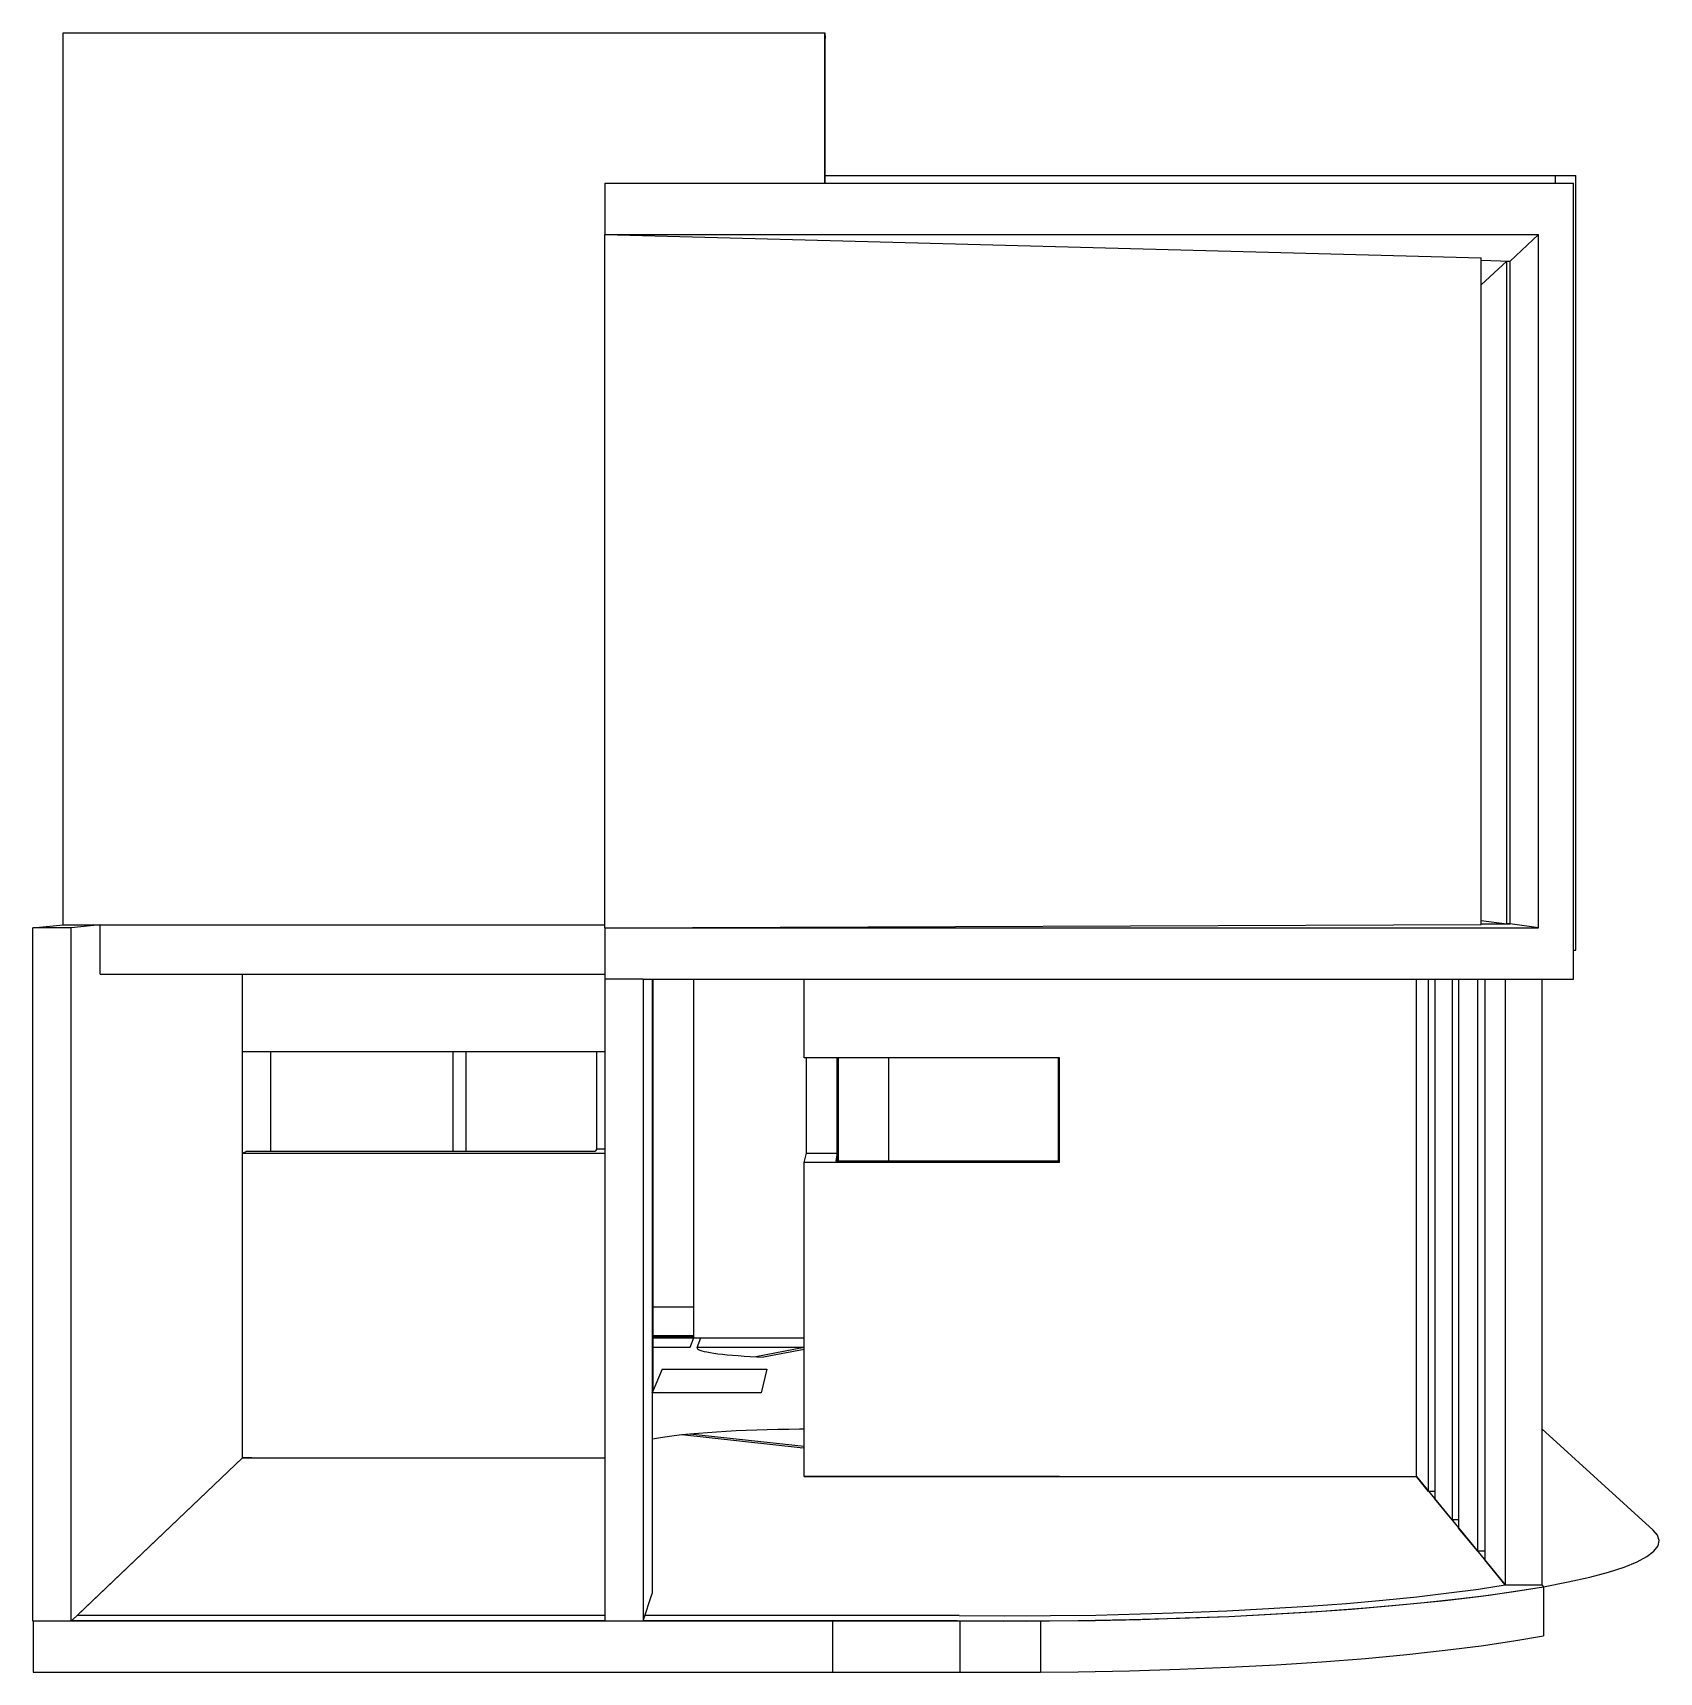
# Model space of a CAD drawing. Header units: metres. Extents: x -7.3 to 6.5, y -7.1 to 6.8.
import ezdxf

# ---------------------------------------------------------------- set-up
doc = ezdxf.new("R2010")
doc.units = ezdxf.units.M
doc.linetypes.add('DASHED', pattern=[19.05, 12.7, -6.35])

msp = doc.modelspace()

# ---------------------------------------------------------------- linework, layer by layer
for p, q in [((-7.033, -0.735), (-7.033, 6.823)), ((-7.033, 6.823), (-0.577, 6.823)), ((-0.577, 5.548), (-0.577, 6.823)), ((-0.577, 6.823), (-0.574, 6.779)), ((-0.574, 5.614), (-0.574, 6.779)), ((-0.574, 5.614), (5.614, 5.614)), ((-0.574, 5.548), (-0.574, 5.614)), ((5.614, 5.614), (5.787, 5.614)), ((5.614, 5.548), (5.614, 5.614)), ((5.787, -0.95), (5.787, 5.614)), ((-2.443, 5.548), (-2.443, 5.113)), ((-2.443, 5.548), (-0.577, 5.548)), ((-0.577, 5.548), (-0.574, 5.548)), ((-0.574, 5.548), (5.614, 5.548)), ((5.614, 5.548), (5.766, 5.548)), ((5.766, -0.95), (5.766, 5.548)), ((-2.443, 5.113), (4.985, 4.915)), ((-2.443, 5.113), (5.469, 5.113)), ((-2.443, -0.735), (-2.443, 5.113)), ((5.469, 5.113), (5.229, 4.889)), ((5.469, -0.762), (5.469, 5.113)), ((4.985, 4.896), (4.985, 4.915)), ((4.985, 4.896), (5.229, 4.889)), ((4.985, 4.686), (4.985, 4.896)), ((4.985, 4.686), (5.201, 4.889)), ((5.201, 4.889), (5.229, 4.888)), ((5.201, -0.728), (5.201, 4.889)), ((5.229, 4.888), (5.229, 4.889)), ((5.229, -0.728), (5.229, 4.888)), ((4.985, -0.698), (4.985, 4.686)), ((-7.289, -0.762), (-7.033, -0.735)), ((-7.289, -6.636), (-7.289, -0.762)), ((-6.963, -0.762), (-7.289, -0.762)), ((-7.033, -0.735), (-6.718, -0.735)), ((-6.718, -0.735), (-6.963, -0.762)), ((-6.963, -6.636), (-6.963, -0.762)), ((-6.718, -1.155), (-6.718, -0.735)), ((-6.718, -0.735), (-2.443, -0.735)), ((-2.443, -0.762), (4.985, -0.732)), ((-2.443, -0.762), (-2.443, -0.735)), ((-2.443, -0.762), (5.469, -0.762)), ((-2.443, -0.762), (-2.443, -1.155)), ((4.985, -0.698), (5.201, -0.728)), ((4.985, -0.729), (4.985, -0.698)), ((4.985, -0.729), (5.229, -0.728)), ((4.985, -0.732), (4.985, -0.729)), ((5.229, -0.728), (5.201, -0.728)), ((5.469, -0.762), (5.229, -0.728)), ((5.229, -0.728), (5.229, -0.728)), ((5.766, -0.95), (5.787, -0.95)), ((5.766, -1.197), (5.766, -0.95)), ((-6.718, -1.155), (-5.512, -1.155)), ((-5.512, -1.809), (-5.512, -1.155)), ((-5.512, -1.155), (-2.443, -1.155)), ((-2.443, -1.155), (-2.443, -1.197)), ((-2.443, -1.197), (-2.443, -1.197)), ((-2.117, -1.197), (-2.443, -1.197)), ((-2.443, -1.197), (-2.443, -1.809)), ((-2.117, -1.197), (-2.117, -6.636)), ((-2.117, -1.197), (-2.042, -1.197)), ((-2.042, -1.197), (-2.042, -4.701)), ((-2.042, -1.197), (-2.033, -1.197)), ((-2.033, -3.972), (-2.033, -1.197)), ((-2.033, -1.197), (-1.687, -1.197)), ((-1.687, -3.972), (-1.687, -1.197)), ((-1.687, -1.197), (-0.754, -1.197)), ((-0.754, -1.863), (-0.754, -1.197)), ((-0.754, -1.197), (4.436, -1.197)), ((4.436, -5.412), (4.436, -1.197)), ((4.436, -1.197), (4.539, -1.197)), ((4.539, -5.538), (4.539, -1.197)), ((4.539, -1.197), (4.591, -1.197)), ((4.591, -1.197), (4.591, -5.538)), ((4.591, -1.197), (4.737, -1.197)), ((4.737, -1.197), (4.737, -5.779)), ((4.737, -1.197), (4.793, -1.197)), ((4.793, -1.197), (4.793, -5.779)), ((4.793, -1.197), (4.952, -1.197)), ((4.952, -1.197), (4.952, -6.042)), ((4.952, -1.197), (5.014, -1.197)), ((5.014, -1.197), (5.014, -6.042)), ((5.014, -1.197), (5.188, -1.197)), ((5.188, -1.197), (5.188, -6.329)), ((5.188, -1.197), (5.499, -1.197)), ((5.499, -1.197), (5.499, -6.329)), ((5.499, -1.197), (5.766, -1.197)), ((-5.512, -2.67), (-5.512, -1.809)), ((-5.512, -1.809), (-5.272, -1.809)), ((-5.272, -2.656), (-5.272, -1.809)), ((-5.272, -1.809), (-3.726, -1.809)), ((-3.726, -2.656), (-3.726, -1.809)), ((-3.726, -1.809), (-3.617, -1.809)), ((-3.617, -2.656), (-3.617, -1.809)), ((-3.617, -1.809), (-2.509, -1.809)), ((-2.509, -2.636), (-2.509, -1.809)), ((-2.509, -1.809), (-2.443, -1.809)), ((-2.443, -1.809), (-2.443, -2.636)), ((-0.732, -1.863), (-0.754, -1.863)), ((-0.732, -2.67), (-0.732, -1.863)), ((-0.474, -1.863), (-0.732, -1.863)), ((-0.474, -2.67), (-0.474, -1.863)), ((-0.461, -1.863), (-0.474, -1.863)), ((-0.461, -2.735), (-0.461, -1.863)), ((-0.036, -1.863), (-0.461, -1.863)), ((-0.036, -2.735), (-0.036, -1.863)), ((-0.036, -2.735), (-0.036, -1.863)), ((-0.036, -1.863), (-0.036, -1.863)), ((1.403, -1.863), (-0.036, -1.863)), ((1.403, -2.735), (1.403, -1.863)), ((1.411, -1.863), (1.403, -1.863)), ((1.411, -2.75), (1.411, -1.863)), ((-2.509, -2.636), (-2.527, -2.656)), ((-2.443, -2.636), (-2.509, -2.636)), ((-2.443, -2.636), (-2.443, -2.67)), ((-5.512, -2.67), (-5.482, -2.656)), ((-5.512, -2.67), (-2.443, -2.67)), ((-5.512, -5.253), (-5.512, -2.67)), ((-5.272, -2.656), (-5.482, -2.656)), ((-3.726, -2.656), (-5.272, -2.656)), ((-3.617, -2.656), (-3.726, -2.656)), ((-2.527, -2.656), (-3.617, -2.656)), ((-2.443, -2.67), (-2.443, -5.253)), ((-0.754, -2.75), (-0.732, -2.67)), ((1.411, -2.75), (-0.754, -2.75)), ((-0.754, -4.235), (-0.754, -2.75)), ((-0.732, -2.67), (-0.474, -2.67)), ((-0.474, -2.67), (-0.485, -2.735)), ((-0.485, -2.735), (-0.474, -2.735)), ((-0.474, -2.735), (-0.474, -2.67)), ((-0.474, -2.735), (-0.461, -2.735)), ((-0.461, -2.735), (-0.036, -2.735)), ((-0.036, -2.735), (1.403, -2.735)), ((-0.036, -2.735), (-0.036, -2.735)), ((1.411, -2.75), (1.403, -2.735)), ((-2.033, -3.972), (-1.687, -3.972)), ((-2.033, -4.68), (-2.033, -3.972)), ((-2.033, -3.972), (-1.687, -3.972)), ((-1.687, -4.235), (-1.687, -3.972)), ((-2.033, -4.217), (-1.694, -4.217)), ((-2.033, -4.226), (-1.697, -4.226)), ((-2.033, -4.235), (-1.687, -4.235)), ((-1.687, -4.235), (-2.033, -4.235)), ((-1.719, -4.316), (-1.687, -4.235)), ((-1.694, -4.217), (-1.687, -4.217)), ((-1.694, -4.217), (-1.687, -4.235)), ((-1.687, -4.235), (-0.754, -4.235)), ((-1.687, -4.235), (-0.754, -4.235)), ((-1.66, -4.317), (-1.629, -4.236)), ((-1.629, -4.236), (-0.754, -4.236)), ((-0.754, -5.412), (-0.754, -4.235)), ((-2.033, -4.316), (-1.719, -4.316)), ((-0.754, -4.317), (-1.66, -4.317)), ((-1.66, -4.317), (-1.66, -4.323)), ((-1.66, -4.323), (-1.656, -4.329)), ((-1.656, -4.329), (-1.648, -4.334)), ((-1.648, -4.334), (-1.636, -4.34)), ((-1.636, -4.34), (-1.62, -4.345)), ((-1.62, -4.345), (-1.6, -4.351)), ((-1.6, -4.351), (-1.577, -4.356)), ((-1.577, -4.356), (-1.549, -4.361)), ((-1.549, -4.361), (-1.518, -4.366)), ((-1.518, -4.366), (-1.483, -4.371)), ((-1.483, -4.371), (-1.445, -4.375)), ((-1.445, -4.375), (-1.404, -4.38)), ((-1.404, -4.38), (-1.359, -4.384)), ((-1.359, -4.384), (-1.312, -4.387)), ((-1.312, -4.387), (-1.262, -4.391)), ((-1.262, -4.391), (-1.209, -4.394)), ((-1.209, -4.394), (-1.154, -4.397)), ((-0.754, -4.319), (-1.162, -4.397)), ((-1.154, -4.397), (-1.097, -4.4)), ((-0.754, -4.334), (-1.097, -4.4)), ((-1.955, -4.501), (-2.042, -4.701)), ((-1.955, -4.501), (-1.07, -4.501)), ((-1.07, -4.501), (-1.118, -4.703)), ((-2.042, -4.701), (-2.033, -4.68)), ((-2.033, -4.68), (-2.042, -4.701)), ((-2.042, -4.701), (-2.042, -6.403)), ((-1.118, -4.703), (-2.042, -4.703)), ((-2.021, -5.091), (-2.042, -5.095)), ((-1.97, -5.083), (-2.021, -5.091)), ((-1.914, -5.074), (-1.97, -5.083)), ((-1.854, -5.067), (-1.914, -5.074)), ((-1.789, -5.059), (-1.854, -5.067)), ((-1.721, -5.052), (-1.789, -5.059)), ((-0.787, -5.168), (-1.789, -5.059)), ((-1.649, -5.046), (-1.721, -5.052)), ((-0.754, -5.157), (-1.721, -5.052)), ((-1.573, -5.04), (-1.649, -5.046)), ((-1.495, -5.034), (-1.573, -5.04)), ((-1.413, -5.029), (-1.495, -5.034)), ((-1.329, -5.025), (-1.413, -5.029)), ((-1.243, -5.021), (-1.329, -5.025)), ((-1.155, -5.018), (-1.243, -5.021)), ((-1.066, -5.015), (-1.155, -5.018)), ((-0.975, -5.013), (-1.066, -5.015)), ((-0.883, -5.012), (-0.975, -5.013)), ((-0.791, -5.011), (-0.883, -5.012)), ((-0.754, -5.011), (-0.791, -5.011)), ((-6.961, -6.634), (-5.512, -5.253)), ((-5.512, -5.253), (-6.914, -6.59)), ((-5.512, -5.253), (-2.443, -5.253)), ((-5.434, -5.253), (-5.512, -5.253)), ((-5.434, -5.253), (-2.443, -5.253)), ((-2.443, -5.253), (-2.443, -6.634)), ((-0.787, -5.168), (-0.754, -5.165)), ((-0.754, -5.412), (4.436, -5.412)), ((1.411, -5.412), (-0.754, -5.412)), ((1.411, -5.412), (4.436, -5.412)), ((4.539, -5.538), (4.436, -5.412)), ((4.436, -5.412), (5.188, -6.329)), ((4.591, -5.538), (4.539, -5.538)), ((4.591, -5.538), (4.591, -5.601)), ((4.737, -5.779), (4.591, -5.601)), ((4.793, -5.779), (4.737, -5.779)), ((4.793, -5.779), (4.793, -5.848)), ((4.952, -6.042), (4.793, -5.848)), ((4.952, -6.042), (5.014, -6.042)), ((5.014, -6.042), (5.014, -6.117)), ((5.188, -6.329), (5.014, -6.117)), ((4.71, -6.398), (4.96, -6.365)), ((4.96, -6.365), (5.188, -6.329)), ((4.983, -6.424), (5.261, -6.386)), ((5.048, -6.416), (5.291, -6.381)), ((5.188, -6.329), (5.499, -6.329)), ((5.261, -6.386), (5.513, -6.345)), ((5.291, -6.381), (5.513, -6.345)), ((5.499, -6.329), (5.513, -6.345)), ((5.499, -6.329), (5.513, -6.345)), ((5.513, -6.345), (5.513, -6.761)), ((-2.116, -6.634), (-2.042, -6.403)), ((3.182, -6.531), (3.52, -6.51)), ((3.52, -6.51), (3.844, -6.486)), ((3.635, -6.552), (4.004, -6.525)), ((3.844, -6.486), (4.151, -6.459)), ((3.884, -6.534), (4.202, -6.508)), ((4.004, -6.525), (4.353, -6.494)), ((4.151, -6.459), (4.44, -6.43)), ((4.202, -6.508), (4.502, -6.48)), ((4.353, -6.494), (4.68, -6.461)), ((4.44, -6.43), (4.71, -6.398)), ((4.502, -6.48), (4.785, -6.449)), ((4.68, -6.461), (4.983, -6.424)), ((4.785, -6.449), (5.048, -6.416)), ((-7.287, -6.636), (-7.289, -6.636)), ((-7.287, -6.636), (-7.287, -7.07)), ((-6.963, -6.636), (-7.287, -6.636)), ((-6.961, -6.634), (-6.963, -6.636)), ((-6.961, -6.634), (-2.443, -6.634)), ((-2.443, -6.634), (-6.961, -6.634)), ((-2.443, -6.59), (-6.914, -6.59)), ((-2.443, -6.634), (-2.443, -6.636)), ((-2.117, -6.636), (-2.443, -6.636)), ((-2.116, -6.634), (-2.117, -6.636)), ((-2.116, -6.634), (-0.513, -6.634)), ((0.544, -6.634), (-2.116, -6.634)), ((0.561, -6.59), (-2.102, -6.59)), ((-0.513, -6.634), (0.565, -6.634)), ((-0.513, -6.634), (-0.513, -7.07)), ((0.544, -6.634), (0.935, -6.636)), ((0.561, -6.59), (0.948, -6.592)), ((0.565, -6.634), (1.251, -6.634)), ((0.565, -6.634), (0.565, -7.07)), ((0.935, -6.636), (1.327, -6.635)), ((0.948, -6.592), (1.334, -6.59)), ((1.131, -6.636), (1.251, -6.634)), ((1.251, -6.634), (1.57, -6.632)), ((1.251, -6.634), (1.251, -7.07)), ((1.327, -6.635), (1.715, -6.63)), ((1.334, -6.59), (1.718, -6.585)), ((1.57, -6.632), (2.004, -6.624)), ((1.715, -6.63), (2.1, -6.622)), ((1.718, -6.585), (2.096, -6.576)), ((2.004, -6.624), (2.43, -6.612)), ((2.096, -6.576), (2.468, -6.564)), ((2.1, -6.622), (2.477, -6.61)), ((2.43, -6.612), (2.846, -6.596)), ((2.468, -6.564), (2.83, -6.549)), ((2.477, -6.61), (2.846, -6.596)), ((2.83, -6.549), (3.182, -6.531)), ((2.846, -6.596), (3.248, -6.576)), ((2.846, -6.596), (3.205, -6.578)), ((3.205, -6.578), (3.552, -6.558)), ((3.248, -6.576), (3.635, -6.552)), ((3.552, -6.558), (3.884, -6.534)), ((4.983, -6.846), (5.261, -6.804)), ((5.261, -6.804), (5.513, -6.761)), ((4.004, -6.953), (4.353, -6.92)), ((4.353, -6.92), (4.68, -6.884)), ((4.68, -6.884), (4.983, -6.846)), ((-7.287, -7.07), (-0.513, -7.07)), ((-0.513, -7.07), (0.565, -7.07)), ((0.565, -7.07), (1.251, -7.07)), ((1.251, -7.07), (1.57, -7.067)), ((1.57, -7.067), (2.004, -7.058)), ((2.004, -7.058), (2.43, -7.045)), ((2.43, -7.045), (2.846, -7.028)), ((2.846, -7.028), (3.248, -7.007)), ((3.248, -7.007), (3.635, -6.982)), ((3.635, -6.982), (4.004, -6.953))]:
    msp.add_line(p, q)
at = {"linetype": 'DASHED'}
for p, q in [((6.442, -5.865), (5.499, -5.007)), ((6.479, -5.909), (6.442, -5.865)), ((6.493, -5.954), (6.479, -5.909)), ((6.483, -5.999), (6.493, -5.954)), ((6.306, -6.134), (6.389, -6.089)), ((6.389, -6.089), (6.448, -6.044)), ((6.448, -6.044), (6.483, -5.999)), ((5.904, -6.264), (6.063, -6.221)), ((6.063, -6.221), (6.197, -6.178)), ((6.197, -6.178), (6.306, -6.134)), ((5.513, -6.345), (5.72, -6.305)), ((5.72, -6.305), (5.904, -6.264))]:
    msp.add_line(p, q, dxfattribs=at)

doc.saveas('drawing.dxf')
